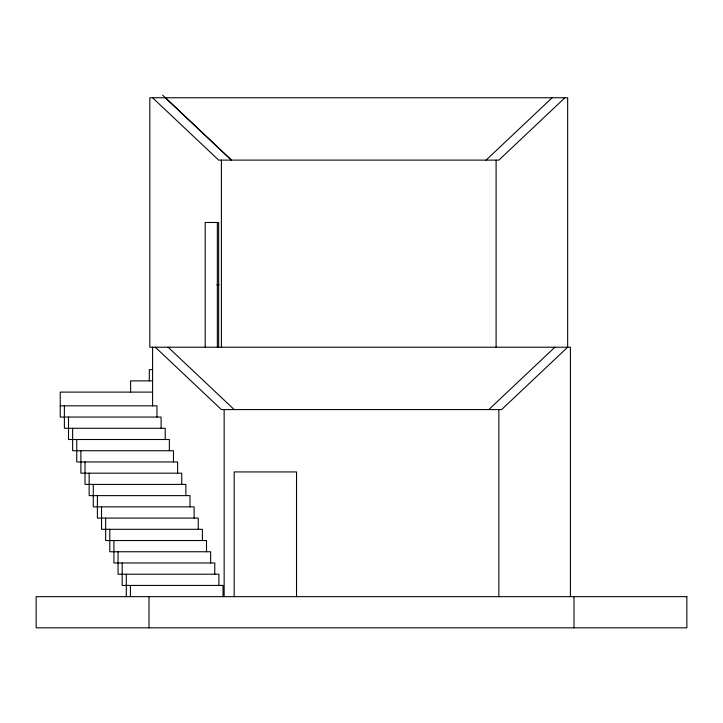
<?xml version="1.0" encoding="UTF-8"?>
<svg xmlns="http://www.w3.org/2000/svg" width="723" height="723" viewBox="0 0 723 723"><rect width="100%" height="100%" fill="white"/><g stroke="black" fill="none" stroke-linecap="round" stroke-linejoin="round"><path stroke-width="1.08" d="M486.082 160.117L552.137 97.759M564.907 97.759L498.852 160.117L218.644 160.117L152.589 97.759M488.829 409.57L554.884 347.212M216.873 284.889L219.114 284.889M152.607 369.661L149.309 369.661L149.309 380.885M152.589 380.885L130.601 380.885L130.601 392.11M152.589 392.11L60.244 392.11L60.244 417.054L161.102 417.054L161.102 428.278M60.244 405.829L156.972 405.829L156.972 417.054M162.612 95.165L231.414 160.117L165.359 97.759M168.116 347.212L234.171 409.57M155.337 347.212L221.392 409.57L501.608 409.57L567.663 347.212L567.663 97.759L149.833 97.759L149.833 347.212L570.411 347.212L570.411 596.656M573.999 596.656L573.999 627.835M498.852 409.57L498.852 596.656M496.095 160.117L496.095 347.212M296.529 596.656L296.529 471.929L234.171 471.929L234.171 596.656M224.148 409.57L224.148 596.656M223.027 596.656L223.027 585.431L122.169 585.431L122.169 562.982M221.392 160.117L221.392 347.212M218.906 585.431L218.906 574.207L118.048 574.207L118.048 551.757M218.635 347.212L218.635 222.485L205.196 222.485L205.196 347.212M217.343 222.485L217.343 347.212M214.776 574.207L214.776 562.982L113.918 562.982L113.918 540.533M210.646 562.982L210.646 551.757L109.788 551.757L109.788 529.308M206.516 551.757L206.516 540.533L105.657 540.533L105.657 518.084M202.386 540.533L202.386 529.308L101.527 529.308L101.527 506.859M198.256 529.308L198.256 518.084L97.397 518.084L97.397 495.626M194.135 518.084L194.135 506.859L93.276 506.859L93.276 484.401M190.004 506.859L190.004 495.626L89.146 495.626L89.146 473.176M185.874 495.626L185.874 484.401L85.016 484.401L85.016 461.952M181.744 484.401L181.744 473.176L80.886 473.176L80.886 450.727M177.614 473.176L177.614 461.952L76.755 461.952L76.755 439.503M173.484 461.952L173.484 450.727L72.634 450.727L72.634 428.278M169.363 450.727L169.363 439.503L68.504 439.503L68.504 417.054M165.233 439.503L165.233 428.278L64.374 428.278L64.374 405.829M152.589 347.212L152.589 405.901M149.001 596.656L149.001 627.835M130.429 585.431L130.429 596.656M126.299 574.207L126.299 596.656M686.85 596.656L36.15 596.656L36.15 627.835L686.85 627.835L686.85 596.656"/></g></svg>
